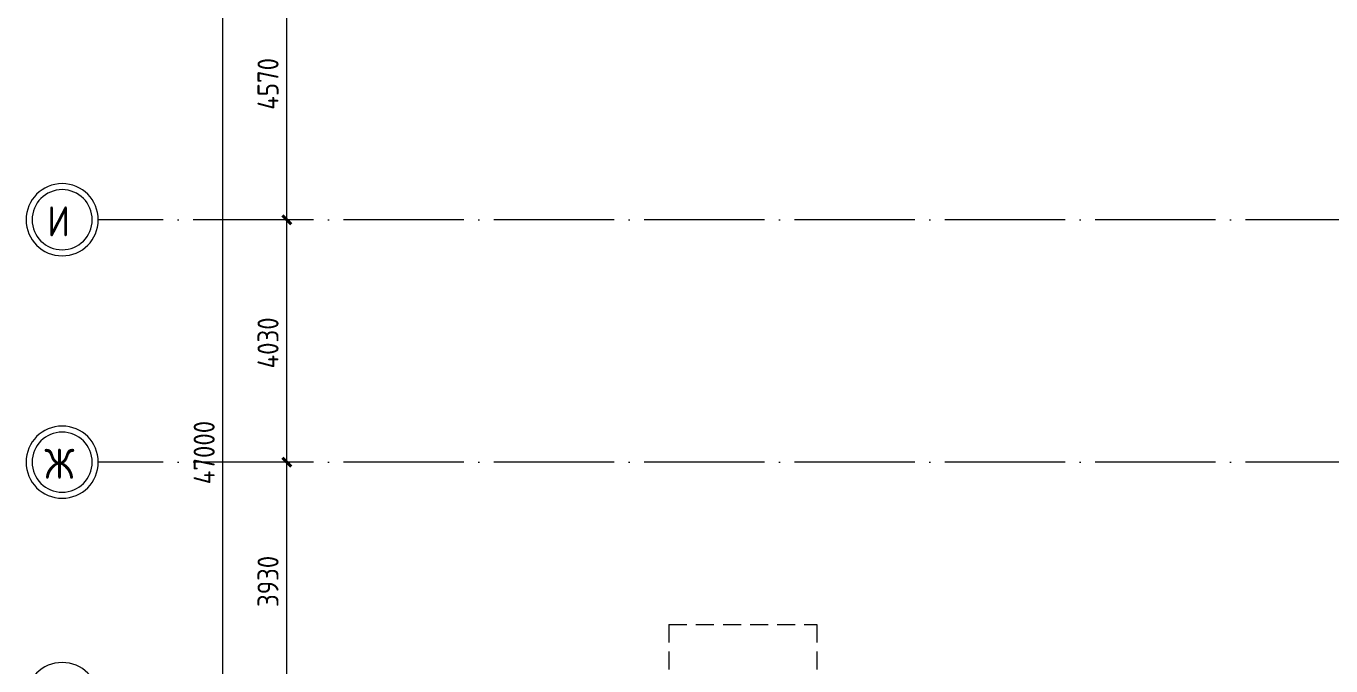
# Model space of a CAD drawing. Header units: millimetres. Extents: x -88595 to 880822, y -1054509 to -148035.
# Drawn here: x 138191 to 159889, y -262939 to -252303 of the extents above; entities that cross this region are included whole.
import ezdxf

# ---------------------------------------------------------------- set-up
doc = ezdxf.new("R2010")
doc.units = ezdxf.units.MM
doc.linetypes.add('ADSK_Линия сетки', pattern=[25, 20, -2.5, 0, -2.5])
doc.linetypes.add('ADSK_Штриховая_ш3 п1_5', pattern=[4.5, 3, -1.5])
for name, color, linetype, lineweight in [('Линии', 7, 'Continuous', 9), ('Оборудование', 7, 'Continuous', 18), ('Оси', 7, 'Continuous', 9), ('Размеры', 7, 'Continuous', 9)]:
    doc.layers.add(name, color=color, linetype=linetype, lineweight=lineweight)
doc.styles.add('GOST Common_2', font='GOST_Common.ttf', dxfattribs={"width": 0.9, "height": 350})
doc.styles.add('GOST Common_4', font='GOST_Common.ttf', dxfattribs={"width": 0.9, "height": 3.5})

# ---------------------------------------------------------------- blocks, each defined once
blk = doc.blocks.new('1 этаж')
at = {"layer": 'Линии', "linetype": 'ADSK_Штриховая_ш3 п1_5', "lineweight": 18, "ltscale": 100}
for p, q in [((185009, 666065), (187469, 666065)), ((185009, 666065), (185009, 661465)), ((187469, 666065), (187469, 661465))]:
    blk.add_line(p, q, dxfattribs=at)
at = {"layer": 'Оси', "linetype": 'ADSK_Линия сетки', "ltscale": 100}
for p, q in [((221600, 672793), (175520, 672793)), ((221600, 668763), (175520, 668763))]:
    blk.add_line(p, q, dxfattribs=at)
at = {"layer": 'Оси', "lineweight": 20}
for centre, radius, start, end in [((174920, 672793), 600, 90, 270), ((174920, 672793), 500, 90, 270), ((174920, 672793), 600, 270, 90), ((174920, 672793), 500, 270, 90), ((174920, 668763), 600, 90, 270), ((174920, 668763), 500, 90, 270), ((174920, 668763), 600, 270, 90), ((174920, 668763), 500, 270, 90), ((174920, 664833), 600, 90, 270), ((174920, 664833), 600, 270, 90)]:
    blk.add_arc(centre, radius, start, end, dxfattribs=at)
at = {"layer": 'Размеры', "lineweight": 20}
for p, q in [((177593, 645313), (177593, 692613)), ((178656, 672793), (178656, 677363)), ((178656, 672793), (178506, 672793)), ((178656, 672793), (178506, 672793)), ((178656, 668763), (178656, 672793)), ((178656, 672793), (178706, 672793)), ((178656, 672793), (178706, 672793)), ((178656, 668763), (178506, 668763)), ((178656, 668763), (178506, 668763)), ((178656, 664833), (178656, 668763)), ((178656, 668763), (178706, 668763)), ((178656, 668763), (178706, 668763))]:
    blk.add_line(p, q, dxfattribs=at)
at = {"layer": 'Размеры', "lineweight": 40}
for p, q in [((178656, 672793), (178585, 672863)), ((178656, 672793), (178585, 672863)), ((178656, 672793), (178726, 672722)), ((178656, 672793), (178726, 672722)), ((178656, 668763), (178585, 668833)), ((178656, 668763), (178585, 668833)), ((178656, 668763), (178726, 668692)), ((178656, 668763), (178726, 668692))]:
    blk.add_line(p, q, dxfattribs=at)
at = {"layer": 'Оси', "style": 'GOST Common_2', "width": 0.9}
for s, p in [('И', (174673, 672517)), ('Ж', (174626, 668487))]:
    blk.add_text(s, height=500, dxfattribs=at).set_placement(p)
at = {"layer": 'Размеры', "lineweight": 20, "char_height": 350, "attachment_point": 1, "rotation": 90, "line_spacing_factor": 1.022761, "style": 'GOST Common_4'}
for s, insert, width in [('4570', (178168, 674621), 1095.38), ('4030', (178168, 670321), 1095.38), ('47000', (177106, 668396), 1360.27), ('3930', (178168, 666356), 1059.58)]:
    blk.add_mtext(s, dxfattribs=dict(at, insert=insert, width=width))

msp = doc.modelspace()

# ---------------------------------------------------------------- block references
at = {"layer": 'Оборудование', "color": 5, "true_color": 0x0000ff}
msp.add_blockref('1 этаж', (-36129, -928315), dxfattribs=at)

doc.saveas('drawing.dxf')
